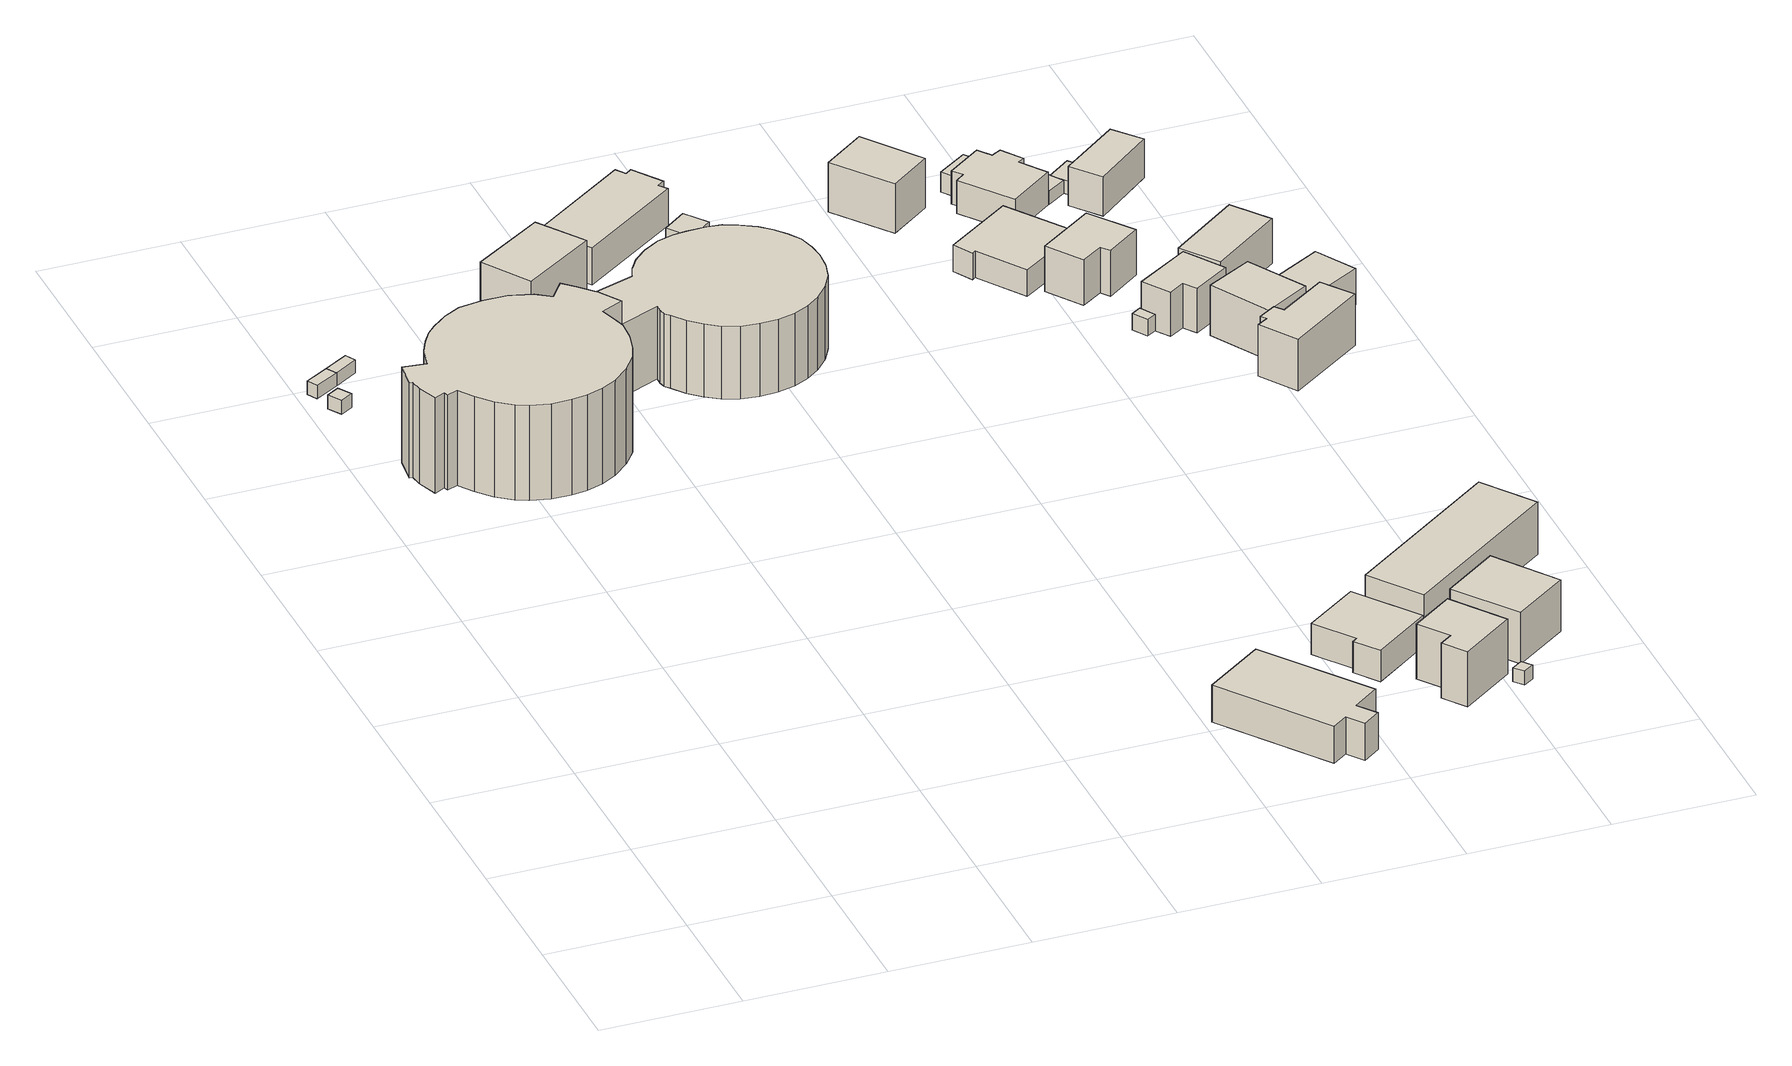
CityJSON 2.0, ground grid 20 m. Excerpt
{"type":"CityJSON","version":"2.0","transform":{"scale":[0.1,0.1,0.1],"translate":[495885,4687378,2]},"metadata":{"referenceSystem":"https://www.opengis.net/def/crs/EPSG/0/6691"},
"CityObjects":{
"building1":{"type":"Building","attributes":{"usage":"461","yearOfConstruction":"0001","measuredHeight":2.3,"storeysAboveGround":9999,"storeysBelowGround":9999,"BuildingDetailAttribute.siteArea":-9999,"BuildingDetailAttribute.totalFloorArea":-9999,"BuildingDetailAttribute.buildingFootprintArea":-9999,"BuildingDetailAttribute.buildingRoofEdgeArea":-9999,"BuildingDetailAttribute.buildingStructureOrgType":"9","BuildingDetailAttribute.fireproofStructureType":"1011","BuildingDetailAttribute.urbanPlanType":"21","BuildingDetailAttribute.areaClassificationType":"22","BuildingDetailAttribute.districtsAndZonesType":"99","BuildingDetailAttribute.landUseType":"231","BuildingDetailAttribute.buildingCoverageRate":-9999,"BuildingDetailAttribute.floorAreaRate":-9999,"BuildingDetailAttribute.specifiedBuildingCoverageRate":-9999,"BuildingDetailAttribute.specifiedFloorAreaRate":-9999,"BuildingDetailAttribute.surveyYear":2018,"TsunamiRiskAttribute.description":"1","TsunamiRiskAttribute.rank":"2","TsunamiRiskAttribute.depth":0.72,"BuildingIDAttribute.prefecture":"01","BuildingIDAttribute.city":"01205","RealEstateIDAttribute.realEstateIDOfBuilding":"4302001153425-0000","RealEstateIDAttribute.numberOfRealEstateIDOfLand":1,"RealEstateIDAttribute.realEstateIDOfLand":"4302000094660-0000","RealEstateIDAttribute.matchingScore":65},"geometry":[{"type":"Solid","lod":"1","boundaries":[[[[0,1,2,3]],[[2,4,5,3]],[[1,6,4,2]],[[0,7,6,1]],[[3,5,7,0]],[[4,6,7,5]]]]}]},
"building2":{"type":"Building","attributes":{"usage":"461","yearOfConstruction":"0001","measuredHeight":-9999,"storeysAboveGround":9999,"storeysBelowGround":9999,"BuildingDetailAttribute.siteArea":-9999,"BuildingDetailAttribute.totalFloorArea":-9999,"BuildingDetailAttribute.buildingFootprintArea":-9999,"BuildingDetailAttribute.buildingRoofEdgeArea":-9999,"BuildingDetailAttribute.buildingStructureOrgType":"9","BuildingDetailAttribute.fireproofStructureType":"1011","BuildingDetailAttribute.urbanPlanType":"21","BuildingDetailAttribute.areaClassificationType":"22","BuildingDetailAttribute.districtsAndZonesType":"99","BuildingDetailAttribute.landUseType":"231","BuildingDetailAttribute.buildingCoverageRate":-9999,"BuildingDetailAttribute.floorAreaRate":-9999,"BuildingDetailAttribute.specifiedBuildingCoverageRate":-9999,"BuildingDetailAttribute.specifiedFloorAreaRate":-9999,"BuildingDetailAttribute.surveyYear":2018,"TsunamiRiskAttribute.description":"1","TsunamiRiskAttribute.rank":"2","TsunamiRiskAttribute.depth":1.11,"BuildingIDAttribute.prefecture":"01","BuildingIDAttribute.city":"01205","RealEstateIDAttribute.realEstateIDOfBuilding":"4302001153425-0000","RealEstateIDAttribute.numberOfRealEstateIDOfLand":1,"RealEstateIDAttribute.realEstateIDOfLand":"4302000094660-0000","RealEstateIDAttribute.matchingScore":65},"geometry":[{"type":"Solid","lod":"1","boundaries":[[[[8,9,10,11]],[[10,12,13,11]],[[9,14,12,10]],[[8,15,14,9]],[[11,13,15,8]],[[12,14,15,13]]]]}]},
"building3":{"type":"Building","attributes":{"usage":"461","yearOfConstruction":"0001","measuredHeight":-9999,"storeysAboveGround":9999,"storeysBelowGround":9999,"BuildingDetailAttribute.siteArea":-9999,"BuildingDetailAttribute.totalFloorArea":-9999,"BuildingDetailAttribute.buildingFootprintArea":-9999,"BuildingDetailAttribute.buildingRoofEdgeArea":-9999,"BuildingDetailAttribute.buildingStructureOrgType":"9","BuildingDetailAttribute.fireproofStructureType":"1011","BuildingDetailAttribute.urbanPlanType":"21","BuildingDetailAttribute.areaClassificationType":"22","BuildingDetailAttribute.districtsAndZonesType":"99","BuildingDetailAttribute.landUseType":"231","BuildingDetailAttribute.buildingCoverageRate":-9999,"BuildingDetailAttribute.floorAreaRate":-9999,"BuildingDetailAttribute.specifiedBuildingCoverageRate":-9999,"BuildingDetailAttribute.specifiedFloorAreaRate":-9999,"BuildingDetailAttribute.surveyYear":2018,"TsunamiRiskAttribute.description":"1","TsunamiRiskAttribute.rank":"2","TsunamiRiskAttribute.depth":1.11,"BuildingIDAttribute.prefecture":"01","BuildingIDAttribute.city":"01205","RealEstateIDAttribute.realEstateIDOfBuilding":"4302001153425-0000","RealEstateIDAttribute.numberOfRealEstateIDOfLand":1,"RealEstateIDAttribute.realEstateIDOfLand":"4302000094660-0000","RealEstateIDAttribute.matchingScore":65},"geometry":[{"type":"Solid","lod":"1","boundaries":[[[[10,16,17,11]],[[17,18,13,11]],[[16,19,18,17]],[[10,12,19,16]],[[11,13,12,10]],[[18,19,12,13]]]]}]},
"building4":{"type":"Building","attributes":{"usage":"461","yearOfConstruction":"0001","measuredHeight":16.2,"storeysAboveGround":9999,"storeysBelowGround":9999,"BuildingDetailAttribute.siteArea":-9999,"BuildingDetailAttribute.totalFloorArea":-9999,"BuildingDetailAttribute.buildingFootprintArea":-9999,"BuildingDetailAttribute.buildingRoofEdgeArea":-9999,"BuildingDetailAttribute.buildingStructureOrgType":"9","BuildingDetailAttribute.fireproofStructureType":"1011","BuildingDetailAttribute.urbanPlanType":"21","BuildingDetailAttribute.areaClassificationType":"22","BuildingDetailAttribute.districtsAndZonesType":"99","BuildingDetailAttribute.landUseType":"231","BuildingDetailAttribute.buildingCoverageRate":-9999,"BuildingDetailAttribute.floorAreaRate":-9999,"BuildingDetailAttribute.specifiedBuildingCoverageRate":-9999,"BuildingDetailAttribute.specifiedFloorAreaRate":-9999,"BuildingDetailAttribute.surveyYear":2018,"BuildingIDAttribute.prefecture":"01","BuildingIDAttribute.city":"01205","RealEstateIDAttribute.realEstateIDOfBuilding":"4302001164355-0000","RealEstateIDAttribute.numberOfRealEstateIDOfLand":1,"RealEstateIDAttribute.realEstateIDOfLand":"4302000094659-0000","RealEstateIDAttribute.matchingScore":85},"geometry":[{"type":"Solid","lod":"1","boundaries":[[[[20,21,22,23,24,25,26,27,28,29,30,31,32,33,34,35,36,37,38,39,40,41,42,43,44,45,46,47,48,49,50,51,52,53,54,55,56,57,58]],[[57,59,60,58]],[[56,61,59,57]],[[55,62,61,56]],[[54,63,62,55]],[[53,64,63,54]],[[52,65,64,53]],[[51,66,65,52]],[[50,67,66,51]],[[49,68,67,50]],[[48,69,68,49]],[[47,70,69,48]],[[46,71,70,47]],[[45,72,71,46]],[[44,73,72,45]],[[43,74,73,44]],[[42,75,74,43]],[[41,76,75,42]],[[40,77,76,41]],[[39,78,77,40]],[[38,79,78,39]],[[37,80,79,38]],[[36,81,80,37]],[[35,82,81,36]],[[34,83,82,35]],[[33,84,83,34]],[[32,85,84,33]],[[31,86,85,32]],[[30,87,86,31]],[[29,88,87,30]],[[28,89,88,29]],[[27,90,89,28]],[[26,91,90,27]],[[25,92,91,26]],[[24,93,92,25]],[[23,94,93,24]],[[22,95,94,23]],[[21,96,95,22]],[[20,97,96,21]],[[58,60,97,20]],[[59,61,62,63,64,65,66,67,68,69,70,71,72,73,74,75,76,77,78,79,80,81,82,83,84,85,86,87,88,89,90,91,92,93,94,95,96,97,60]]]]}]},
"building5":{"type":"Building","attributes":{"usage":"461","yearOfConstruction":"0001","measuredHeight":9,"storeysAboveGround":9999,"storeysBelowGround":9999,"BuildingDetailAttribute.siteArea":-9999,"BuildingDetailAttribute.totalFloorArea":-9999,"BuildingDetailAttribute.buildingFootprintArea":-9999,"BuildingDetailAttribute.buildingRoofEdgeArea":-9999,"BuildingDetailAttribute.buildingStructureOrgType":"9","BuildingDetailAttribute.fireproofStructureType":"1011","BuildingDetailAttribute.urbanPlanType":"21","BuildingDetailAttribute.areaClassificationType":"22","BuildingDetailAttribute.districtsAndZonesType":"99","BuildingDetailAttribute.landUseType":"231","BuildingDetailAttribute.buildingCoverageRate":-9999,"BuildingDetailAttribute.floorAreaRate":-9999,"BuildingDetailAttribute.specifiedBuildingCoverageRate":-9999,"BuildingDetailAttribute.specifiedFloorAreaRate":-9999,"BuildingDetailAttribute.surveyYear":2018,"TsunamiRiskAttribute.description":"1","TsunamiRiskAttribute.rank":"2","TsunamiRiskAttribute.depth":1.29,"BuildingIDAttribute.prefecture":"01","BuildingIDAttribute.city":"01205","RealEstateIDAttribute.realEstateIDOfBuilding":"4302000089404-0000","RealEstateIDAttribute.numberOfRealEstateIDOfLand":1,"RealEstateIDAttribute.realEstateIDOfLand":"4302000094525-0000","RealEstateIDAttribute.matchingScore":95},"geometry":[{"type":"Solid","lod":"1","boundaries":[[[[98,99,100,101]],[[100,102,103,101]],[[99,104,102,100]],[[98,105,104,99]],[[101,103,105,98]],[[102,104,105,103]]]]}]},
"building6":{"type":"Building","attributes":{"usage":"461","yearOfConstruction":"0001","measuredHeight":15.1,"storeysAboveGround":9999,"storeysBelowGround":9999,"BuildingDetailAttribute.siteArea":-9999,"BuildingDetailAttribute.totalFloorArea":-9999,"BuildingDetailAttribute.buildingFootprintArea":-9999,"BuildingDetailAttribute.buildingRoofEdgeArea":-9999,"BuildingDetailAttribute.buildingStructureOrgType":"9","BuildingDetailAttribute.fireproofStructureType":"1011","BuildingDetailAttribute.urbanPlanType":"21","BuildingDetailAttribute.areaClassificationType":"22","BuildingDetailAttribute.districtsAndZonesType":"99","BuildingDetailAttribute.landUseType":"231","BuildingDetailAttribute.buildingCoverageRate":-9999,"BuildingDetailAttribute.floorAreaRate":-9999,"BuildingDetailAttribute.specifiedBuildingCoverageRate":-9999,"BuildingDetailAttribute.specifiedFloorAreaRate":-9999,"BuildingDetailAttribute.surveyYear":2018,"TsunamiRiskAttribute.description":"1","TsunamiRiskAttribute.rank":"1","TsunamiRiskAttribute.depth":0.19,"BuildingIDAttribute.prefecture":"01","BuildingIDAttribute.city":"01205"},"geometry":[{"type":"Solid","lod":"1","boundaries":[[[[106,107,108,109,110,111,112,113,114,115,116,117,118,119,120,121,122,123,124,125,126,127,128,129,130,131,132,133,134,135,136,137,138,139,140,141]],[[140,142,143,141]],[[139,144,142,140]],[[138,145,144,139]],[[137,146,145,138]],[[136,147,146,137]],[[135,148,147,136]],[[134,149,148,135]],[[133,150,149,134]],[[132,151,150,133]],[[131,152,151,132]],[[130,153,152,131]],[[129,154,153,130]],[[128,155,154,129]],[[127,156,155,128]],[[126,157,156,127]],[[125,158,157,126]],[[124,159,158,125]],[[123,160,159,124]],[[122,161,160,123]],[[121,162,161,122]],[[120,163,162,121]],[[119,164,163,120]],[[118,165,164,119]],[[117,166,165,118]],[[116,167,166,117]],[[115,168,167,116]],[[114,169,168,115]],[[113,170,169,114]],[[112,171,170,113]],[[111,172,171,112]],[[110,173,172,111]],[[109,174,173,110]],[[108,175,174,109]],[[107,176,175,108]],[[106,177,176,107]],[[141,143,177,106]],[[142,144,145,146,147,148,149,150,151,152,153,154,155,156,157,158,159,160,161,162,163,164,165,166,167,168,169,170,171,172,173,174,175,176,177,143]]]]}]},
"building7":{"type":"Building","attributes":{"usage":"413","yearOfConstruction":2006,"measuredHeight":7.8,"storeysAboveGround":1,"storeysBelowGround":9999,"BuildingDetailAttribute.siteArea":595,"BuildingDetailAttribute.totalFloorArea":188,"BuildingDetailAttribute.buildingFootprintArea":188,"BuildingDetailAttribute.buildingRoofEdgeArea":205.5,"BuildingDetailAttribute.buildingStructureOrgType":"1","BuildingDetailAttribute.fireproofStructureType":"1003","BuildingDetailAttribute.urbanPlanType":"21","BuildingDetailAttribute.areaClassificationType":"22","BuildingDetailAttribute.districtsAndZonesType":"5","BuildingDetailAttribute.landUseType":"261","BuildingDetailAttribute.buildingCoverageRate":32,"BuildingDetailAttribute.floorAreaRate":32,"BuildingDetailAttribute.specifiedBuildingCoverageRate":60,"BuildingDetailAttribute.specifiedFloorAreaRate":200,"BuildingDetailAttribute.surveyYear":2018,"LandSlideRiskAttribute.description":"1","LandSlideRiskAttribute.areaType":"1","BuildingIDAttribute.prefecture":"01","BuildingIDAttribute.city":"01205","RealEstateIDAttribute.realEstateIDOfBuilding":"4302001139822-0000","RealEstateIDAttribute.numberOfRealEstateIDOfLand":2,"RealEstateIDAttribute.realEstateIDOfLand":"4302001136266-0000","RealEstateIDAttribute.matchingScore":94},"geometry":[{"type":"Solid","lod":"1","boundaries":[[[[178,179,180,181,182,183,184,185]],[[184,186,187,185]],[[183,188,186,184]],[[182,189,188,183]],[[181,190,189,182]],[[180,191,190,181]],[[179,192,191,180]],[[178,193,192,179]],[[185,187,193,178]],[[186,188,189,190,191,192,193,187]]]]}]},
"building8":{"type":"Building","attributes":{"usage":"411","yearOfConstruction":1926,"measuredHeight":7.8,"storeysAboveGround":2,"storeysBelowGround":9999,"BuildingDetailAttribute.siteArea":181,"BuildingDetailAttribute.totalFloorArea":66,"BuildingDetailAttribute.buildingFootprintArea":54,"BuildingDetailAttribute.buildingRoofEdgeArea":151.6,"BuildingDetailAttribute.buildingStructureOrgType":"1","BuildingDetailAttribute.fireproofStructureType":"1003","BuildingDetailAttribute.urbanPlanType":"21","BuildingDetailAttribute.areaClassificationType":"22","BuildingDetailAttribute.districtsAndZonesType":"5","BuildingDetailAttribute.landUseType":"261","BuildingDetailAttribute.buildingCoverageRate":30,"BuildingDetailAttribute.floorAreaRate":36,"BuildingDetailAttribute.specifiedBuildingCoverageRate":60,"BuildingDetailAttribute.specifiedFloorAreaRate":200,"BuildingDetailAttribute.surveyYear":2018,"TsunamiRiskAttribute.description":"1","TsunamiRiskAttribute.rank":"2","TsunamiRiskAttribute.depth":2.41,"BuildingIDAttribute.prefecture":"01","BuildingIDAttribute.city":"01205","RealEstateIDAttribute.realEstateIDOfBuilding":"4302001118426-0000","RealEstateIDAttribute.numberOfRealEstateIDOfLand":2,"RealEstateIDAttribute.realEstateIDOfLand":"4302000094524-0000","RealEstateIDAttribute.matchingScore":98},"geometry":[{"type":"Solid","lod":"1","boundaries":[[[[194,195,196,197,198,199,200,201]],[[200,202,203,201]],[[199,204,202,200]],[[198,205,204,199]],[[197,206,205,198]],[[196,207,206,197]],[[195,208,207,196]],[[194,209,208,195]],[[201,203,209,194]],[[202,204,205,206,207,208,209,203]]]]}]},
"building9":{"type":"Building","attributes":{"usage":"461","yearOfConstruction":"0001","measuredHeight":7.1,"storeysAboveGround":9999,"storeysBelowGround":9999,"BuildingDetailAttribute.siteArea":-9999,"BuildingDetailAttribute.totalFloorArea":-9999,"BuildingDetailAttribute.buildingFootprintArea":-9999,"BuildingDetailAttribute.buildingRoofEdgeArea":-9999,"BuildingDetailAttribute.buildingStructureOrgType":"9","BuildingDetailAttribute.fireproofStructureType":"1011","BuildingDetailAttribute.urbanPlanType":"21","BuildingDetailAttribute.areaClassificationType":"22","BuildingDetailAttribute.districtsAndZonesType":"99","BuildingDetailAttribute.landUseType":"231","BuildingDetailAttribute.buildingCoverageRate":-9999,"BuildingDetailAttribute.floorAreaRate":-9999,"BuildingDetailAttribute.specifiedBuildingCoverageRate":-9999,"BuildingDetailAttribute.specifiedFloorAreaRate":-9999,"BuildingDetailAttribute.surveyYear":2018,"TsunamiRiskAttribute.description":"1","TsunamiRiskAttribute.rank":"1","TsunamiRiskAttribute.depth":0.21,"BuildingIDAttribute.prefecture":"01","BuildingIDAttribute.city":"01205"},"geometry":[{"type":"Solid","lod":"1","boundaries":[[[[210,211,212,213]],[[212,214,215,213]],[[211,216,214,212]],[[210,217,216,211]],[[213,215,217,210]],[[214,216,217,215]]]]}]},
"building10":{"type":"Building","attributes":{"usage":"411","yearOfConstruction":2005,"measuredHeight":5.8,"storeysAboveGround":1,"storeysBelowGround":9999,"BuildingDetailAttribute.siteArea":236,"BuildingDetailAttribute.totalFloorArea":93,"BuildingDetailAttribute.buildingFootprintArea":99,"BuildingDetailAttribute.buildingRoofEdgeArea":108.3,"BuildingDetailAttribute.buildingStructureOrgType":"1","BuildingDetailAttribute.fireproofStructureType":"1003","BuildingDetailAttribute.urbanPlanType":"21","BuildingDetailAttribute.areaClassificationType":"22","BuildingDetailAttribute.districtsAndZonesType":"5","BuildingDetailAttribute.landUseType":"261","BuildingDetailAttribute.buildingCoverageRate":42,"BuildingDetailAttribute.floorAreaRate":39,"BuildingDetailAttribute.specifiedBuildingCoverageRate":60,"BuildingDetailAttribute.specifiedFloorAreaRate":200,"BuildingDetailAttribute.surveyYear":2018,"TsunamiRiskAttribute.description":"1","TsunamiRiskAttribute.rank":"1","TsunamiRiskAttribute.depth":0.11,"BuildingIDAttribute.prefecture":"01","BuildingIDAttribute.city":"01205","RealEstateIDAttribute.realEstateIDOfBuilding":"4302001137633-0000","RealEstateIDAttribute.numberOfRealEstateIDOfLand":1,"RealEstateIDAttribute.realEstateIDOfLand":"4302001136265-0000","RealEstateIDAttribute.matchingScore":96},"geometry":[{"type":"Solid","lod":"1","boundaries":[[[[218,219,220,221,222,223]],[[222,224,225,223]],[[221,226,224,222]],[[220,227,226,221]],[[219,228,227,220]],[[218,229,228,219]],[[223,225,229,218]],[[224,226,227,228,229,225]]]]}]},
"building11":{"type":"Building","attributes":{"usage":"411","yearOfConstruction":2005,"measuredHeight":9.9,"storeysAboveGround":2,"storeysBelowGround":9999,"BuildingDetailAttribute.siteArea":236,"BuildingDetailAttribute.totalFloorArea":127,"BuildingDetailAttribute.buildingFootprintArea":69,"BuildingDetailAttribute.buildingRoofEdgeArea":77.3,"BuildingDetailAttribute.buildingStructureOrgType":"1","BuildingDetailAttribute.fireproofStructureType":"1003","BuildingDetailAttribute.urbanPlanType":"21","BuildingDetailAttribute.areaClassificationType":"22","BuildingDetailAttribute.districtsAndZonesType":"5","BuildingDetailAttribute.landUseType":"261","BuildingDetailAttribute.buildingCoverageRate":29,"BuildingDetailAttribute.floorAreaRate":54,"BuildingDetailAttribute.specifiedBuildingCoverageRate":60,"BuildingDetailAttribute.specifiedFloorAreaRate":200,"BuildingDetailAttribute.surveyYear":2018,"LandSlideRiskAttribute.description":"1","LandSlideRiskAttribute.areaType":"1","BuildingIDAttribute.prefecture":"01","BuildingIDAttribute.city":"01205","RealEstateIDAttribute.realEstateIDOfBuilding":"4302001139103-0000","RealEstateIDAttribute.numberOfRealEstateIDOfLand":1,"RealEstateIDAttribute.realEstateIDOfLand":"4302001136264-0000","RealEstateIDAttribute.matchingScore":96},"geometry":[{"type":"Solid","lod":"1","boundaries":[[[[230,231,232,233,234,235]],[[234,236,237,235]],[[233,238,236,234]],[[232,239,238,233]],[[231,240,239,232]],[[230,241,240,231]],[[235,237,241,230]],[[236,238,239,240,241,237]]]]}]},
"building12":{"type":"Building","attributes":{"usage":"461","yearOfConstruction":"0001","measuredHeight":2.5,"storeysAboveGround":9999,"storeysBelowGround":9999,"BuildingDetailAttribute.siteArea":-9999,"BuildingDetailAttribute.totalFloorArea":-9999,"BuildingDetailAttribute.buildingFootprintArea":-9999,"BuildingDetailAttribute.buildingRoofEdgeArea":-9999,"BuildingDetailAttribute.buildingStructureOrgType":"9","BuildingDetailAttribute.fireproofStructureType":"1011","BuildingDetailAttribute.urbanPlanType":"21","BuildingDetailAttribute.areaClassificationType":"22","BuildingDetailAttribute.districtsAndZonesType":"99","BuildingDetailAttribute.landUseType":"231","BuildingDetailAttribute.buildingCoverageRate":-9999,"BuildingDetailAttribute.floorAreaRate":-9999,"BuildingDetailAttribute.specifiedBuildingCoverageRate":-9999,"BuildingDetailAttribute.specifiedFloorAreaRate":-9999,"BuildingDetailAttribute.surveyYear":2018,"TsunamiRiskAttribute.description":"1","TsunamiRiskAttribute.rank":"1","TsunamiRiskAttribute.depth":0.36,"LandSlideRiskAttribute.description":"1","LandSlideRiskAttribute.areaType":"1","BuildingIDAttribute.prefecture":"01","BuildingIDAttribute.city":"01205"},"geometry":[{"type":"Solid","lod":"1","boundaries":[[[[242,243,244,245]],[[244,246,247,245]],[[243,248,246,244]],[[242,249,248,243]],[[245,247,249,242]],[[246,248,249,247]]]]}]},
"building13":{"type":"Building","attributes":{"usage":"411","yearOfConstruction":2007,"measuredHeight":8.1,"storeysAboveGround":2,"storeysBelowGround":9999,"BuildingDetailAttribute.siteArea":236,"BuildingDetailAttribute.totalFloorArea":162,"BuildingDetailAttribute.buildingFootprintArea":104,"BuildingDetailAttribute.buildingRoofEdgeArea":104.2,"BuildingDetailAttribute.buildingStructureOrgType":"1","BuildingDetailAttribute.fireproofStructureType":"1003","BuildingDetailAttribute.urbanPlanType":"21","BuildingDetailAttribute.areaClassificationType":"22","BuildingDetailAttribute.districtsAndZonesType":"5","BuildingDetailAttribute.landUseType":"261","BuildingDetailAttribute.buildingCoverageRate":44,"BuildingDetailAttribute.floorAreaRate":69,"BuildingDetailAttribute.specifiedBuildingCoverageRate":60,"BuildingDetailAttribute.specifiedFloorAreaRate":200,"BuildingDetailAttribute.surveyYear":2018,"TsunamiRiskAttribute.description":"1","TsunamiRiskAttribute.rank":"1","TsunamiRiskAttribute.depth":0.13,"LandSlideRiskAttribute.description":"1","LandSlideRiskAttribute.areaType":"1","BuildingIDAttribute.prefecture":"01","BuildingIDAttribute.city":"01205","RealEstateIDAttribute.realEstateIDOfBuilding":"4302001141975-0000","RealEstateIDAttribute.numberOfRealEstateIDOfLand":1,"RealEstateIDAttribute.realEstateIDOfLand":"4302001136263-0000","RealEstateIDAttribute.matchingScore":93},"geometry":[{"type":"Solid","lod":"1","boundaries":[[[[250,251,252,253]],[[252,254,255,253]],[[251,256,254,252]],[[250,257,256,251]],[[253,255,257,250]],[[254,256,257,255]]]]}]},
"building14":{"type":"Building","attributes":{"usage":"412","yearOfConstruction":2005,"measuredHeight":8.9,"storeysAboveGround":2,"storeysBelowGround":9999,"BuildingDetailAttribute.siteArea":471,"BuildingDetailAttribute.totalFloorArea":460,"BuildingDetailAttribute.buildingFootprintArea":235,"BuildingDetailAttribute.buildingRoofEdgeArea":246.6,"BuildingDetailAttribute.buildingStructureOrgType":"1","BuildingDetailAttribute.fireproofStructureType":"1003","BuildingDetailAttribute.urbanPlanType":"21","BuildingDetailAttribute.areaClassificationType":"22","BuildingDetailAttribute.districtsAndZonesType":"5","BuildingDetailAttribute.landUseType":"261","BuildingDetailAttribute.buildingCoverageRate":50,"BuildingDetailAttribute.floorAreaRate":98,"BuildingDetailAttribute.specifiedBuildingCoverageRate":60,"BuildingDetailAttribute.specifiedFloorAreaRate":200,"BuildingDetailAttribute.surveyYear":2018,"TsunamiRiskAttribute.description":"1","TsunamiRiskAttribute.rank":"2","TsunamiRiskAttribute.depth":0.65,"BuildingIDAttribute.prefecture":"01","BuildingIDAttribute.city":"01205","RealEstateIDAttribute.realEstateIDOfBuilding":"4302001138553-0000","RealEstateIDAttribute.numberOfRealEstateIDOfLand":2,"RealEstateIDAttribute.realEstateIDOfLand":"4302001136261-0000","RealEstateIDAttribute.matchingScore":92},"geometry":[{"type":"Solid","lod":"1","boundaries":[[[[258,259,260,261]],[[260,262,263,261]],[[259,264,262,260]],[[258,265,264,259]],[[261,263,265,258]],[[262,264,265,263]]]]}]},
"building15":{"type":"Building","attributes":{"usage":"411","yearOfConstruction":1998,"measuredHeight":8.2,"storeysAboveGround":2,"storeysBelowGround":9999,"BuildingDetailAttribute.siteArea":162,"BuildingDetailAttribute.totalFloorArea":106,"BuildingDetailAttribute.buildingFootprintArea":72,"BuildingDetailAttribute.buildingRoofEdgeArea":74.4,"BuildingDetailAttribute.buildingStructureOrgType":"1","BuildingDetailAttribute.fireproofStructureType":"1003","BuildingDetailAttribute.urbanPlanType":"21","BuildingDetailAttribute.areaClassificationType":"22","BuildingDetailAttribute.districtsAndZonesType":"5","BuildingDetailAttribute.landUseType":"261","BuildingDetailAttribute.buildingCoverageRate":44,"BuildingDetailAttribute.floorAreaRate":65,"BuildingDetailAttribute.specifiedBuildingCoverageRate":60,"BuildingDetailAttribute.specifiedFloorAreaRate":200,"BuildingDetailAttribute.surveyYear":2018,"TsunamiRiskAttribute.description":"1","TsunamiRiskAttribute.rank":"2","TsunamiRiskAttribute.depth":2.14,"BuildingIDAttribute.prefecture":"01","BuildingIDAttribute.city":"01205"},"geometry":[{"type":"Solid","lod":"1","boundaries":[[[[266,267,268,269]],[[268,270,271,269]],[[267,272,270,268]],[[266,273,272,267]],[[269,271,273,266]],[[270,272,273,271]]]]}]},
"building16":{"type":"Building","attributes":{"usage":"411","yearOfConstruction":1977,"measuredHeight":7.7,"storeysAboveGround":2,"storeysBelowGround":9999,"BuildingDetailAttribute.siteArea":101,"BuildingDetailAttribute.totalFloorArea":94,"BuildingDetailAttribute.buildingFootprintArea":56,"BuildingDetailAttribute.buildingRoofEdgeArea":127.7,"BuildingDetailAttribute.buildingStructureOrgType":"1","BuildingDetailAttribute.fireproofStructureType":"1003","BuildingDetailAttribute.urbanPlanType":"21","BuildingDetailAttribute.areaClassificationType":"22","BuildingDetailAttribute.districtsAndZonesType":"5","BuildingDetailAttribute.landUseType":"261","BuildingDetailAttribute.buildingCoverageRate":55,"BuildingDetailAttribute.floorAreaRate":93,"BuildingDetailAttribute.specifiedBuildingCoverageRate":60,"BuildingDetailAttribute.specifiedFloorAreaRate":200,"BuildingDetailAttribute.surveyYear":2018,"TsunamiRiskAttribute.description":"1","TsunamiRiskAttribute.rank":"2","TsunamiRiskAttribute.depth":2.4,"BuildingIDAttribute.prefecture":"01","BuildingIDAttribute.city":"01205"},"geometry":[{"type":"Solid","lod":"1","boundaries":[[[[274,275,276,277,278,279,280,281]],[[280,282,283,281]],[[279,284,282,280]],[[278,285,284,279]],[[277,286,285,278]],[[276,287,286,277]],[[275,288,287,276]],[[274,289,288,275]],[[281,283,289,274]],[[282,284,285,286,287,288,289,283]]]]}]},
"building17":{"type":"Building","attributes":{"usage":"461","yearOfConstruction":"0001","measuredHeight":5.7,"storeysAboveGround":9999,"storeysBelowGround":9999,"BuildingDetailAttribute.siteArea":-9999,"BuildingDetailAttribute.totalFloorArea":-9999,"BuildingDetailAttribute.buildingFootprintArea":-9999,"BuildingDetailAttribute.buildingRoofEdgeArea":-9999,"BuildingDetailAttribute.buildingStructureOrgType":"9","BuildingDetailAttribute.fireproofStructureType":"1011","BuildingDetailAttribute.urbanPlanType":"21","BuildingDetailAttribute.areaClassificationType":"22","BuildingDetailAttribute.districtsAndZonesType":"99","BuildingDetailAttribute.landUseType":"231","BuildingDetailAttribute.buildingCoverageRate":-9999,"BuildingDetailAttribute.floorAreaRate":-9999,"BuildingDetailAttribute.specifiedBuildingCoverageRate":-9999,"BuildingDetailAttribute.specifiedFloorAreaRate":-9999,"BuildingDetailAttribute.surveyYear":2018,"TsunamiRiskAttribute.description":"1","TsunamiRiskAttribute.rank":"2","TsunamiRiskAttribute.depth":1.61,"BuildingIDAttribute.prefecture":"01","BuildingIDAttribute.city":"01205"},"geometry":[{"type":"Solid","lod":"1","boundaries":[[[[290,291,292,293]],[[292,294,295,293]],[[291,296,294,292]],[[290,297,296,291]],[[293,295,297,290]],[[294,296,297,295]]]]}]},
"building18":{"type":"Building","attributes":{"usage":"402","yearOfConstruction":1982,"measuredHeight":7.8,"storeysAboveGround":2,"storeysBelowGround":9999,"BuildingDetailAttribute.siteArea":205,"BuildingDetailAttribute.totalFloorArea":95,"BuildingDetailAttribute.buildingFootprintArea":58,"BuildingDetailAttribute.buildingRoofEdgeArea":69.6,"BuildingDetailAttribute.buildingStructureOrgType":"1","BuildingDetailAttribute.fireproofStructureType":"1003","BuildingDetailAttribute.urbanPlanType":"21","BuildingDetailAttribute.areaClassificationType":"22","BuildingDetailAttribute.districtsAndZonesType":"5","BuildingDetailAttribute.landUseType":"261","BuildingDetailAttribute.buildingCoverageRate":28,"BuildingDetailAttribute.floorAreaRate":46,"BuildingDetailAttribute.specifiedBuildingCoverageRate":60,"BuildingDetailAttribute.specifiedFloorAreaRate":200,"BuildingDetailAttribute.surveyYear":2018,"TsunamiRiskAttribute.description":"1","TsunamiRiskAttribute.rank":"2","TsunamiRiskAttribute.depth":1.86,"BuildingIDAttribute.prefecture":"01","BuildingIDAttribute.city":"01205","RealEstateIDAttribute.realEstateIDOfBuilding":"4302000089584-0000","RealEstateIDAttribute.numberOfRealEstateIDOfLand":2,"RealEstateIDAttribute.realEstateIDOfLand":"4302000094729-0000","RealEstateIDAttribute.matchingScore":91},"geometry":[{"type":"Solid","lod":"1","boundaries":[[[[298,299,300,301,302,303]],[[302,304,305,303]],[[301,306,304,302]],[[300,307,306,301]],[[299,308,307,300]],[[298,309,308,299]],[[303,305,309,298]],[[304,306,307,308,309,305]]]]}]},
"building19":{"type":"Building","attributes":{"usage":"461","yearOfConstruction":"0001","measuredHeight":3.5,"storeysAboveGround":9999,"storeysBelowGround":9999,"BuildingDetailAttribute.siteArea":-9999,"BuildingDetailAttribute.totalFloorArea":-9999,"BuildingDetailAttribute.buildingFootprintArea":-9999,"BuildingDetailAttribute.buildingRoofEdgeArea":-9999,"BuildingDetailAttribute.buildingStructureOrgType":"9","BuildingDetailAttribute.fireproofStructureType":"1011","BuildingDetailAttribute.urbanPlanType":"21","BuildingDetailAttribute.areaClassificationType":"22","BuildingDetailAttribute.districtsAndZonesType":"99","BuildingDetailAttribute.landUseType":"231","BuildingDetailAttribute.buildingCoverageRate":-9999,"BuildingDetailAttribute.floorAreaRate":-9999,"BuildingDetailAttribute.specifiedBuildingCoverageRate":-9999,"BuildingDetailAttribute.specifiedFloorAreaRate":-9999,"BuildingDetailAttribute.surveyYear":2018,"TsunamiRiskAttribute.description":"1","TsunamiRiskAttribute.rank":"3","TsunamiRiskAttribute.depth":3.09,"BuildingIDAttribute.prefecture":"01","BuildingIDAttribute.city":"01205","RealEstateIDAttribute.realEstateIDOfBuilding":"4302000089362-0000","RealEstateIDAttribute.numberOfRealEstateIDOfLand":2,"RealEstateIDAttribute.realEstateIDOfLand":"4302000094489-0000","RealEstateIDAttribute.matchingScore":74},"geometry":[{"type":"Solid","lod":"1","boundaries":[[[[310,311,312,313]],[[312,314,315,313]],[[311,316,314,312]],[[310,317,316,311]],[[313,315,317,310]],[[314,316,317,315]]]]}]},
"building20":{"type":"Building","attributes":{"usage":"411","yearOfConstruction":1973,"measuredHeight":7.1,"storeysAboveGround":2,"storeysBelowGround":9999,"BuildingDetailAttribute.siteArea":240,"BuildingDetailAttribute.totalFloorArea":93,"BuildingDetailAttribute.buildingFootprintArea":63,"BuildingDetailAttribute.buildingRoofEdgeArea":86.1,"BuildingDetailAttribute.buildingStructureOrgType":"1","BuildingDetailAttribute.fireproofStructureType":"1003","BuildingDetailAttribute.urbanPlanType":"21","BuildingDetailAttribute.areaClassificationType":"22","BuildingDetailAttribute.districtsAndZonesType":"5","BuildingDetailAttribute.landUseType":"261","BuildingDetailAttribute.buildingCoverageRate":26,"BuildingDetailAttribute.floorAreaRate":39,"BuildingDetailAttribute.specifiedBuildingCoverageRate":60,"BuildingDetailAttribute.specifiedFloorAreaRate":200,"BuildingDetailAttribute.surveyYear":2018,"TsunamiRiskAttribute.description":"1","TsunamiRiskAttribute.rank":"2","TsunamiRiskAttribute.depth":2.91,"BuildingIDAttribute.prefecture":"01","BuildingIDAttribute.city":"01205","RealEstateIDAttribute.realEstateIDOfBuilding":"4302000089361-0000","RealEstateIDAttribute.numberOfRealEstateIDOfLand":1,"RealEstateIDAttribute.realEstateIDOfLand":"4302000094488-0000","RealEstateIDAttribute.matchingScore":92},"geometry":[{"type":"Solid","lod":"1","boundaries":[[[[318,319,320,321,322,323,324,325,326,327]],[[326,328,329,327]],[[325,330,328,326]],[[324,331,330,325]],[[323,332,331,324]],[[322,333,332,323]],[[321,334,333,322]],[[320,335,334,321]],[[319,336,335,320]],[[318,337,336,319]],[[327,329,337,318]],[[328,330,331,332,333,334,335,336,337,329]]]]}]},
"building21":{"type":"Building","attributes":{"usage":"411","yearOfConstruction":1959,"measuredHeight":8.1,"storeysAboveGround":2,"storeysBelowGround":9999,"BuildingDetailAttribute.siteArea":95,"BuildingDetailAttribute.totalFloorArea":78,"BuildingDetailAttribute.buildingFootprintArea":51,"BuildingDetailAttribute.buildingRoofEdgeArea":56.2,"BuildingDetailAttribute.buildingStructureOrgType":"1","BuildingDetailAttribute.fireproofStructureType":"1003","BuildingDetailAttribute.urbanPlanType":"21","BuildingDetailAttribute.areaClassificationType":"22","BuildingDetailAttribute.districtsAndZonesType":"5","BuildingDetailAttribute.landUseType":"261","BuildingDetailAttribute.buildingCoverageRate":54,"BuildingDetailAttribute.floorAreaRate":82,"BuildingDetailAttribute.specifiedBuildingCoverageRate":60,"BuildingDetailAttribute.specifiedFloorAreaRate":200,"BuildingDetailAttribute.surveyYear":2018,"TsunamiRiskAttribute.description":"1","TsunamiRiskAttribute.rank":"2","TsunamiRiskAttribute.depth":1.9,"BuildingIDAttribute.prefecture":"01","BuildingIDAttribute.city":"01205","RealEstateIDAttribute.realEstateIDOfBuilding":"4302000089577-0000","RealEstateIDAttribute.numberOfRealEstateIDOfLand":3,"RealEstateIDAttribute.realEstateIDOfLand":"4302000094724-0000","RealEstateIDAttribute.matchingScore":89},"geometry":[{"type":"Solid","lod":"1","boundaries":[[[[338,339,340,341,342,343]],[[342,344,345,343]],[[341,346,344,342]],[[340,347,346,341]],[[339,348,347,340]],[[338,349,348,339]],[[343,345,349,338]],[[344,346,347,348,349,345]]]]}]},
"building22":{"type":"Building","attributes":{"usage":"411","yearOfConstruction":1934,"measuredHeight":8.6,"storeysAboveGround":2,"storeysBelowGround":9999,"BuildingDetailAttribute.siteArea":136,"BuildingDetailAttribute.totalFloorArea":83,"BuildingDetailAttribute.buildingFootprintArea":56,"BuildingDetailAttribute.buildingRoofEdgeArea":73.9,"BuildingDetailAttribute.buildingStructureOrgType":"1","BuildingDetailAttribute.fireproofStructureType":"1003","BuildingDetailAttribute.urbanPlanType":"21","BuildingDetailAttribute.areaClassificationType":"22","BuildingDetailAttribute.districtsAndZonesType":"5","BuildingDetailAttribute.landUseType":"261","BuildingDetailAttribute.buildingCoverageRate":41,"BuildingDetailAttribute.floorAreaRate":61,"BuildingDetailAttribute.specifiedBuildingCoverageRate":60,"BuildingDetailAttribute.specifiedFloorAreaRate":200,"BuildingDetailAttribute.surveyYear":2018,"TsunamiRiskAttribute.description":"1","TsunamiRiskAttribute.rank":"2","TsunamiRiskAttribute.depth":2.56,"BuildingIDAttribute.prefecture":"01","BuildingIDAttribute.city":"01205"},"geometry":[{"type":"Solid","lod":"1","boundaries":[[[[350,351,352,353]],[[352,354,355,353]],[[351,356,354,352]],[[350,357,356,351]],[[353,355,357,350]],[[354,356,357,355]]]]}]},
"building23":{"type":"Building","attributes":{"usage":"461","yearOfConstruction":"0001","measuredHeight":-9999,"storeysAboveGround":9999,"storeysBelowGround":9999,"BuildingDetailAttribute.siteArea":-9999,"BuildingDetailAttribute.totalFloorArea":-9999,"BuildingDetailAttribute.buildingFootprintArea":-9999,"BuildingDetailAttribute.buildingRoofEdgeArea":-9999,"BuildingDetailAttribute.buildingStructureOrgType":"9","BuildingDetailAttribute.fireproofStructureType":"1011","BuildingDetailAttribute.urbanPlanType":"21","BuildingDetailAttribute.areaClassificationType":"22","BuildingDetailAttribute.districtsAndZonesType":"99","BuildingDetailAttribute.landUseType":"231","BuildingDetailAttribute.buildingCoverageRate":-9999,"BuildingDetailAttribute.floorAreaRate":-9999,"BuildingDetailAttribute.specifiedBuildingCoverageRate":-9999,"BuildingDetailAttribute.specifiedFloorAreaRate":-9999,"BuildingDetailAttribute.surveyYear":2018,"TsunamiRiskAttribute.description":"1","TsunamiRiskAttribute.rank":"3","TsunamiRiskAttribute.depth":3.28,"BuildingIDAttribute.prefecture":"01","BuildingIDAttribute.city":"01205"},"geometry":[{"type":"Solid","lod":"1","boundaries":[[[[358,359,360,361]],[[360,362,363,361]],[[359,364,362,360]],[[358,365,364,359]],[[361,363,365,358]],[[362,364,365,363]]]]}]},
"building24":{"type":"Building","attributes":{"usage":"411","yearOfConstruction":1993,"measuredHeight":9.2,"storeysAboveGround":2,"storeysBelowGround":9999,"BuildingDetailAttribute.siteArea":99,"BuildingDetailAttribute.totalFloorArea":112,"BuildingDetailAttribute.buildingFootprintArea":58,"BuildingDetailAttribute.buildingRoofEdgeArea":79.7,"BuildingDetailAttribute.buildingStructureOrgType":"1","BuildingDetailAttribute.fireproofStructureType":"1003","BuildingDetailAttribute.urbanPlanType":"21","BuildingDetailAttribute.areaClassificationType":"22","BuildingDetailAttribute.districtsAndZonesType":"5","BuildingDetailAttribute.landUseType":"261","BuildingDetailAttribute.buildingCoverageRate":59,"BuildingDetailAttribute.floorAreaRate":113,"BuildingDetailAttribute.specifiedBuildingCoverageRate":60,"BuildingDetailAttribute.specifiedFloorAreaRate":200,"BuildingDetailAttribute.surveyYear":2018,"TsunamiRiskAttribute.description":"1","TsunamiRiskAttribute.rank":"2","TsunamiRiskAttribute.depth":1.97,"BuildingIDAttribute.prefecture":"01","BuildingIDAttribute.city":"01205","RealEstateIDAttribute.realEstateIDOfBuilding":"4302000089566-0000","RealEstateIDAttribute.numberOfRealEstateIDOfLand":16,"RealEstateIDAttribute.realEstateIDOfLand":"4302000094704-0000","RealEstateIDAttribute.matchingScore":89},"geometry":[{"type":"Solid","lod":"1","boundaries":[[[[366,367,368,369,370,371,372,373]],[[372,374,375,373]],[[371,376,374,372]],[[370,377,376,371]],[[369,378,377,370]],[[368,379,378,369]],[[367,380,379,368]],[[366,381,380,367]],[[373,375,381,366]],[[374,376,377,378,379,380,381,375]]]]}]},
"building25":{"type":"Building","attributes":{"usage":"461","yearOfConstruction":"0001","measuredHeight":-9999,"storeysAboveGround":9999,"storeysBelowGround":9999,"BuildingDetailAttribute.siteArea":-9999,"BuildingDetailAttribute.totalFloorArea":-9999,"BuildingDetailAttribute.buildingFootprintArea":-9999,"BuildingDetailAttribute.buildingRoofEdgeArea":-9999,"BuildingDetailAttribute.buildingStructureOrgType":"9","BuildingDetailAttribute.fireproofStructureType":"1011","BuildingDetailAttribute.urbanPlanType":"21","BuildingDetailAttribute.areaClassificationType":"22","BuildingDetailAttribute.districtsAndZonesType":"99","BuildingDetailAttribute.landUseType":"231","BuildingDetailAttribute.buildingCoverageRate":-9999,"BuildingDetailAttribute.floorAreaRate":-9999,"BuildingDetailAttribute.specifiedBuildingCoverageRate":-9999,"BuildingDetailAttribute.specifiedFloorAreaRate":-9999,"BuildingDetailAttribute.surveyYear":2018,"TsunamiRiskAttribute.description":"1","TsunamiRiskAttribute.rank":"3","TsunamiRiskAttribute.depth":3.28,"BuildingIDAttribute.prefecture":"01","BuildingIDAttribute.city":"01205","RealEstateIDAttribute.realEstateIDOfBuilding":"4302000089360-0000","RealEstateIDAttribute.numberOfRealEstateIDOfLand":2,"RealEstateIDAttribute.realEstateIDOfLand":"4302000094487-0000","RealEstateIDAttribute.matchingScore":72},"geometry":[{"type":"Solid","lod":"1","boundaries":[[[[382,383,384,385]],[[384,386,387,385]],[[383,388,386,384]],[[382,389,388,383]],[[385,387,389,382]],[[386,388,389,387]]]]}]},
"building26":{"type":"Building","attributes":{"usage":"411","yearOfConstruction":1992,"measuredHeight":8.6,"storeysAboveGround":2,"storeysBelowGround":9999,"BuildingDetailAttribute.siteArea":199,"BuildingDetailAttribute.totalFloorArea":100,"BuildingDetailAttribute.buildingFootprintArea":63,"BuildingDetailAttribute.buildingRoofEdgeArea":81.3,"BuildingDetailAttribute.buildingStructureOrgType":"1","BuildingDetailAttribute.fireproofStructureType":"1003","BuildingDetailAttribute.urbanPlanType":"21","BuildingDetailAttribute.areaClassificationType":"22","BuildingDetailAttribute.districtsAndZonesType":"5","BuildingDetailAttribute.landUseType":"261","BuildingDetailAttribute.buildingCoverageRate":32,"BuildingDetailAttribute.floorAreaRate":50,"BuildingDetailAttribute.specifiedBuildingCoverageRate":60,"BuildingDetailAttribute.specifiedFloorAreaRate":200,"BuildingDetailAttribute.surveyYear":2018,"TsunamiRiskAttribute.description":"1","TsunamiRiskAttribute.rank":"2","TsunamiRiskAttribute.depth":2.75,"BuildingIDAttribute.prefecture":"01","BuildingIDAttribute.city":"01205","RealEstateIDAttribute.realEstateIDOfBuilding":"4302000089571-0000","RealEstateIDAttribute.numberOfRealEstateIDOfLand":1,"RealEstateIDAttribute.realEstateIDOfLand":"4302000094706-0000","RealEstateIDAttribute.matchingScore":96},"geometry":[{"type":"Solid","lod":"1","boundaries":[[[[390,391,392,393]],[[392,394,395,393]],[[391,396,394,392]],[[390,397,396,391]],[[393,395,397,390]],[[394,396,397,395]]]]}]},
"building27":{"type":"Building","attributes":{"usage":"461","yearOfConstruction":"0001","measuredHeight":7.1,"storeysAboveGround":9999,"storeysBelowGround":9999,"BuildingDetailAttribute.siteArea":-9999,"BuildingDetailAttribute.totalFloorArea":-9999,"BuildingDetailAttribute.buildingFootprintArea":-9999,"BuildingDetailAttribute.buildingRoofEdgeArea":-9999,"BuildingDetailAttribute.buildingStructureOrgType":"9","BuildingDetailAttribute.fireproofStructureType":"1011","BuildingDetailAttribute.urbanPlanType":"21","BuildingDetailAttribute.areaClassificationType":"22","BuildingDetailAttribute.districtsAndZonesType":"99","BuildingDetailAttribute.landUseType":"231","BuildingDetailAttribute.buildingCoverageRate":-9999,"BuildingDetailAttribute.floorAreaRate":-9999,"BuildingDetailAttribute.specifiedBuildingCoverageRate":-9999,"BuildingDetailAttribute.specifiedFloorAreaRate":-9999,"BuildingDetailAttribute.surveyYear":2018,"TsunamiRiskAttribute.description":"1","TsunamiRiskAttribute.rank":"3","TsunamiRiskAttribute.depth":3.28,"BuildingIDAttribute.prefecture":"01","BuildingIDAttribute.city":"01205","RealEstateIDAttribute.realEstateIDOfBuilding":"4302001142809-0000","RealEstateIDAttribute.numberOfRealEstateIDOfLand":1,"RealEstateIDAttribute.realEstateIDOfLand":"4302000094757-0000","RealEstateIDAttribute.matchingScore":91},"geometry":[{"type":"Solid","lod":"1","boundaries":[[[[398,399,400,401]],[[400,402,403,401]],[[399,404,402,400]],[[398,405,404,399]],[[401,403,405,398]],[[402,404,405,403]]]]}]},
"building28":{"type":"Building","attributes":{"usage":"411","yearOfConstruction":1960,"measuredHeight":6.6,"storeysAboveGround":1,"storeysBelowGround":9999,"BuildingDetailAttribute.siteArea":250,"BuildingDetailAttribute.totalFloorArea":58,"BuildingDetailAttribute.buildingFootprintArea":58,"BuildingDetailAttribute.buildingRoofEdgeArea":60.5,"BuildingDetailAttribute.buildingStructureOrgType":"2","BuildingDetailAttribute.fireproofStructureType":"1002","BuildingDetailAttribute.urbanPlanType":"21","BuildingDetailAttribute.areaClassificationType":"22","BuildingDetailAttribute.districtsAndZonesType":"5","BuildingDetailAttribute.landUseType":"261","BuildingDetailAttribute.buildingCoverageRate":23,"BuildingDetailAttribute.floorAreaRate":23,"BuildingDetailAttribute.specifiedBuildingCoverageRate":60,"BuildingDetailAttribute.specifiedFloorAreaRate":200,"BuildingDetailAttribute.surveyYear":2018,"TsunamiRiskAttribute.description":"1","TsunamiRiskAttribute.rank":"2","TsunamiRiskAttribute.depth":2.95,"BuildingIDAttribute.prefecture":"01","BuildingIDAttribute.city":"01205","RealEstateIDAttribute.realEstateIDOfBuilding":"4302000089565-0000","RealEstateIDAttribute.numberOfRealEstateIDOfLand":16,"RealEstateIDAttribute.realEstateIDOfLand":"4302000094704-0000","RealEstateIDAttribute.matchingScore":97},"geometry":[{"type":"Solid","lod":"1","boundaries":[[[[406,407,408,409]],[[408,410,411,409]],[[407,412,410,408]],[[406,413,412,407]],[[409,411,413,406]],[[410,412,413,411]]]]}]}
},
"vertices":[
[33,1326,23],[45,1307,23],[27,1296,23],[15,1315,23],[27,1296,44],[15,1315,44],[45,1307,44],[33,1326,44],
[11,1343,23],[3,1358,23],[37,1378,23],[46,1363,23],[37,1378,43],[46,1363,43],[3,1358,43],[11,1343,43],
[72,1399,23],[80,1384,23],[80,1384,43],[72,1399,43],
[90,1167,35],[100,1187,35],[112,1206,35],[125,1219,35],[147,1237,35],[171,1250,35],[205,1255,35],[240,1255,35],[273,1245,35],[294,1231,35],[314,1258,35],[330,1243,35],[352,1220,35],[372,1189,35],[340,1174,35],[347,1151,35],[352,1133,35],[350,1104,35],[343,1075,35],[335,1055,35],[317,1031,35],[294,1010,35],[271,997,35],[247,989,35],[224,986,35],[196,986,35],[168,993,35],[151,1001,35],[129,1017,35],[110,1039,35],[95,1061,35],[80,1055,35],[77,1061,35],[62,1053,35],[51,1083,35],[49,1100,35],[44,1100,35],[49,1140,35],[83,1136,35],[49,1140,179],[83,1136,179],[44,1100,179],[49,1100,179],[51,1083,179],[62,1053,179],[77,1061,179],[80,1055,179],[95,1061,179],[110,1039,179],[129,1017,179],[151,1001,179],[168,993,179],[196,986,179],[224,986,179],[247,989,179],[271,997,179],[294,1010,179],[317,1031,179],[335,1055,179],[343,1075,179],[350,1104,179],[352,1133,179],[347,1151,179],[340,1174,179],[372,1189,179],[352,1220,179],[330,1243,179],[314,1258,179],[294,1231,179],[273,1245,179],[240,1255,179],[205,1255,179],[171,1250,179],[147,1237,179],[125,1219,179],[112,1206,179],[100,1187,179],[90,1167,179],
[334,1412,12],[290,1480,12],[391,1546,12],[437,1480,12],[391,1546,89],[437,1480,89],[290,1480,89],[334,1412,89],
[433,1194,33],[431,1203,33],[431,1214,33],[372,1189,33],[352,1220,33],[330,1243,33],[314,1258,33],[428,1295,33],[435,1313,33],[447,1331,33],[466,1349,33],[490,1364,33],[513,1371,33],[533,1373,33],[560,1374,33],[582,1371,33],[601,1363,33],[623,1350,33],[638,1337,33],[652,1320,33],[664,1302,33],[670,1278,33],[672,1256,33],[670,1230,33],[663,1204,33],[650,1181,33],[632,1160,33],[612,1145,33],[590,1134,33],[565,1128,33],[539,1127,33],[513,1130,33],[490,1139,33],[471,1152,33],[453,1168,33],[439,1187,33],[453,1168,143],[439,1187,143],[471,1152,143],[490,1139,143],[513,1130,143],[539,1127,143],[565,1128,143],[590,1134,143],[612,1145,143],[632,1160,143],[650,1181,143],[663,1204,143],[670,1230,143],[672,1256,143],[670,1278,143],[664,1302,143],[652,1320,143],[638,1337,143],[623,1350,143],[601,1363,143],[582,1371,143],[560,1374,143],[533,1373,143],[513,1371,143],[490,1364,143],[466,1349,143],[447,1331,143],[435,1313,143],[428,1295,143],[314,1258,143],[330,1243,143],[352,1220,143],[372,1189,143],[431,1214,143],[431,1203,143],[433,1194,143],
[982,77,38],[944,49,38],[964,22,38],[939,3,38],[921,27,38],[899,11,38],[789,163,38],[874,225,38],[789,163,94],[874,225,94],[899,11,94],[921,27,94],[939,3,94],[964,22,94],[944,49,94],[982,77,94],
[405,1567,7],[549,1668,7],[559,1654,7],[568,1661,7],[597,1619,7],[587,1612,7],[596,1600,7],[452,1499,7],[596,1600,63],[452,1499,63],[587,1612,63],[597,1619,63],[568,1661,63],[559,1654,63],[549,1668,63],[405,1567,63],
[614,1500,18],[580,1474,18],[556,1506,18],[590,1532,18],[556,1506,66],[590,1532,66],[580,1474,66],[614,1500,66],
[1112,242,35],[1029,181,35],[1004,215,35],[1011,220,35],[970,276,35],[1046,331,35],[970,276,82],[1046,331,82],[1011,220,82],[1004,215,82],[1029,181,82],[1112,242,82],
[1188,138,36],[1111,81,36],[1087,114,36],[1105,127,36],[1074,169,36],[1134,213,36],[1074,169,119],[1134,213,119],[1105,127,119],[1087,114,119],[1111,81,119],[1188,138,119],
[1199,105,36],[1187,118,36],[1203,129,36],[1214,115,36],[1203,129,57],[1214,115,57],[1187,118,57],[1199,105,57],
[1292,217,32],[1215,161,32],[1151,248,32],[1229,305,32],[1151,248,110],[1229,305,110],[1215,161,110],[1292,217,110],
[1120,260,22],[1067,333,22],[1286,493,22],[1339,419,22],[1286,493,101],[1339,419,101],[1067,333,101],[1120,260,101],
[861,1603,6],[921,1522,6],[862,1478,6],[801,1558,6],[862,1478,81],[801,1558,81],[921,1522,81],[861,1603,81],
[991,1426,9],[1049,1343,9],[1028,1328,9],[1036,1317,9],[963,1267,9],[917,1335,9],[912,1331,9],[896,1359,9],[912,1331,49],[896,1359,49],[917,1335,49],[963,1267,49],[1036,1317,49],[1028,1328,49],[1049,1343,49],[991,1426,49],
[1069,1140,16],[1082,1118,16],[1068,1110,16],[1055,1131,16],[1068,1110,41],[1055,1131,41],[1082,1118,41],[1069,1140,41],
[1068,1328,8],[1113,1267,8],[1064,1230,8],[1054,1243,8],[1023,1222,8],[989,1272,8],[1023,1222,77],[989,1272,77],[1054,1243,77],[1064,1230,77],[1113,1267,77],[1068,1328,77],
[1009,1567,5],[966,1537,5],[954,1553,5],[997,1583,5],[954,1553,35],[997,1583,35],[966,1537,35],[1009,1567,35],
[1072,1474,4],[1008,1427,4],[955,1498,4],[968,1508,4],[957,1522,4],[1006,1558,4],[1020,1539,4],[1034,1547,4],[1055,1517,4],[1046,1511,4],[1055,1517,54],[1046,1511,54],[1034,1547,54],[1020,1539,54],[1006,1558,54],[957,1522,54],[968,1508,54],[955,1498,54],[1008,1427,54],[1072,1474,54],
[1150,1195,10],[1187,1138,10],[1134,1103,10],[1121,1121,10],[1099,1107,10],[1073,1145,10],[1099,1107,77],[1073,1145,77],[1121,1121,77],[1134,1103,77],[1187,1138,77],[1150,1195,77],
[1149,1096,7],[1215,1133,7],[1263,1049,7],[1197,1011,7],[1263,1049,83],[1197,1011,83],[1215,1133,83],[1149,1096,83],
[1075,1477,3],[1056,1506,3],[1083,1524,3],[1102,1495,3],[1083,1524,23],[1102,1495,23],[1056,1506,23],[1075,1477,23],
[1185,987,9],[1179,995,9],[1204,1011,9],[1214,999,9],[1281,1046,9],[1313,1002,9],[1204,924,9],[1169,977,9],[1204,924,87],[1169,977,87],[1313,1002,87],[1281,1046,87],[1214,999,87],[1204,1011,87],[1179,995,87],[1185,987,87],
[1125,1543,0],[1144,1518,0],[1110,1492,0],[1091,1517,0],[1110,1492,20],[1091,1517,20],[1144,1518,20],[1125,1543,20],
[1289,1236,4],[1189,1161,4],[1150,1212,4],[1250,1288,4],[1150,1212,72],[1250,1288,72],[1189,1161,72],[1289,1236,72],
[1131,1429,0],[1098,1470,0],[1182,1536,0],[1214,1498,0],[1182,1536,59],[1214,1498,59],[1098,1470,59],[1131,1429,59],
[1273,1056,5],[1240,1114,5],[1319,1159,5],[1352,1101,5],[1319,1159,60],[1352,1101,60],[1240,1114,60],[1273,1056,60]
]}
